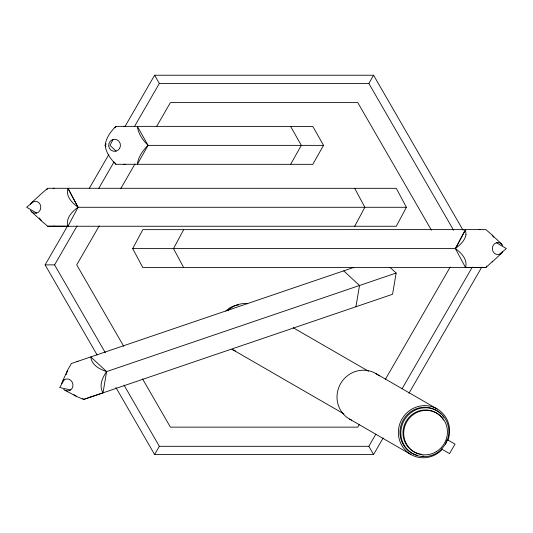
<?xml version="1.0" encoding="UTF-8"?>
<svg xmlns="http://www.w3.org/2000/svg" width="533" height="533" viewBox="0 0 533 533"><rect width="100%" height="100%" fill="white"/><g stroke="black" fill="none" stroke-linecap="round" stroke-linejoin="round"><path stroke-width="0.8" d="M39.362 217.95L41.741 221.128L47.677 226.205L67.938 226.205C65.499 218.104 72.142 211.534 78.071 207.244L67.938 188.282C65.499 196.384 72.142 202.953 78.071 207.244L67.938 226.252M73.947 394.653L76.545 396.452L83.628 399.41L103.016 392.808L106.6 371.554C99.644 369.256 91.589 365.152 90.797 356.903L106.613 371.594L396.146 273.029L390.063 267.393M355.924 306.755L359.509 285.501L343.698 270.851M396.146 273.029L392.561 294.283L83.641 399.45L82.408 398.284M66.152 374.686L67.598 370.168L71.402 363.506L353.832 267.399M445.448 444.089A24.638 23.798 -60 0 0 427.299 407.832A24.638 23.798 -60 0 0 402.162 440.891A24.638 23.798 -60 0 0 441.557 449.206L445.448 444.089L447.3 439.678M62.148 382.188L67.365 370.675M113.029 139.506L109.971 145.329L116.081 151.145M46.897 189.781L47.677 188.282L396.266 188.322L406.399 207.284L396.266 226.252L47.677 226.252M354.718 226.252L364.852 207.284L354.718 188.322M486.662 266.074L485.883 267.579L142.831 267.579L132.677 248.611L142.831 229.65L485.883 229.61L491.772 234.687L493.671 237.232M183.672 229.65L173.511 248.611L183.672 267.579M465.562 229.65L455.402 248.611L465.562 267.579M105.974 143.923L105.181 145.329C106.047 152.851 110.677 159.12 115.901 164.291L312.804 164.331L323.531 145.369L312.804 126.401L115.901 126.361C110.677 131.531 106.047 137.807 105.181 145.329L105.974 146.775M115.108 127.767L115.901 126.361M105.181 145.369L105.974 143.963M115.108 127.807L115.901 126.401M148.067 145.329L137.347 164.331C138.227 156.809 142.844 150.513 148.067 145.329C142.851 140.152 138.247 133.863 137.347 126.361L148.067 145.369L323.531 145.369M64.033 379.896L59.729 387.511L70.549 389.976M290.605 164.331L301.325 145.369L290.605 126.401M106.6 371.554C102.496 377.617 98.612 385.792 103.016 392.808M97.153 355.011L45.112 264.874L67.591 225.939M89.238 188.442L108.805 154.55M125.042 126.428L154.603 75.233L373.58 75.233L463.09 230.263M105.307 352.713L54.593 264.874L77.038 225.999M98.652 188.562L114.035 161.925M134.403 126.641L159.34 83.448L368.843 83.448L453.636 230.316M99.205 225.932L76.719 264.874L123.769 346.37M120.851 188.429L135.009 163.911M156.662 126.408L170.407 102.609L357.776 102.609L431.477 230.256M115.881 387.458L154.603 454.516L159.34 446.308L368.843 446.308L375.905 434.069M368.843 83.448L373.58 75.233M359.442 424.261L357.776 427.146L170.407 427.146L142.504 378.823M385.259 379.549L450.212 267.04M402.095 388.71L472.338 267.04M154.603 454.516L373.58 454.516L383.154 437.933M408.964 393.227L481.819 267.04M492.719 261.183L485.883 267.533L465.562 267.533C467.867 259.438 461.311 252.895 455.402 248.571L132.677 248.611M492.199 262.043L501.873 252.835M31.28 202.98L41.294 193.772M41.741 193.359L47.677 188.282M499.368 254.394L506.35 248.571L496.476 242.748M33.779 201.421L26.65 207.244L36.67 213.067M76.925 361.621L78.131 361.214M90.357 397.118L89.151 397.525M53.133 188.282L54.393 188.282M480.333 267.533L479.067 267.533M54.393 226.205L53.133 226.205M479.067 229.61L480.333 229.61M123.796 126.361L125.128 126.361M125.128 164.291L123.796 164.291M406.399 207.284L78.071 207.284L67.938 188.322M45.112 264.874L54.593 264.874M64.893 390.256L76.052 396.186M375.778 373.506L437.127 408.931M293.19 327.735L368.49 371.215M447.147 439.592L455.022 444.136L449.546 453.616L441.444 448.939M343.858 413.881L231.982 349.288A24.638 23.798 -60 0 0 235.506 350.947M349.481 419.045L410.836 454.469M31.28 211.508L41.294 220.715M492.199 235.1L501.873 244.307M154.603 75.233L159.34 83.448M368.843 446.308L373.58 454.516M124.009 385.112L159.34 446.308M115.108 162.885L115.901 164.331M61.701 383.653A6.023 5.636 71.2 0 1 69.237 379.396A6.023 5.636 71.2 0 1 72.208 388.137A6.023 5.636 71.2 0 1 63.64 389.363M442.77 415.92A24.638 23.798 -60 0 1 443.709 417.179M423.622 456.121A24.638 23.798 -60 0 1 422.056 456.095M417.419 455.382A24.638 23.798 -60 0 1 403.374 419.797A24.638 23.798 -60 0 1 441.217 414.168M441.824 449.859A26.29 25.397 -60 0 1 400.303 442.383A26.29 25.397 -60 0 1 423.622 405.653A26.29 25.397 -60 0 1 447.927 440.245M351.7 420.177A26.29 25.397 -60 0 1 341.08 382.834A26.29 25.397 -60 0 1 379.183 375.878M441.084 416.819A22.433 21.666 -60 0 1 443.529 420.084M421.257 454.236A22.433 21.666 -60 0 1 419.651 453.949M418.865 453.763A22.433 21.666 -60 0 1 406.079 421.363A22.433 21.666 -60 0 1 440.531 416.233M228.144 310.379A24.638 23.798 -60 0 1 247.792 303.69M225.825 311.085A20.767 20.061 -60 0 1 238.717 304.916M30.394 204.232A6.023 5.577 -90 0 1 38.809 202.627A6.023 5.577 -90 0 1 38.809 211.861A6.023 5.577 -90 0 1 30.394 210.255M502.766 251.583A6.023 5.59 -90 0 1 494.331 253.188A6.023 5.59 -90 0 1 494.331 243.954A6.023 5.59 -90 0 1 502.766 245.56M466.009 234.687C464.916 240.756 459.972 244.927 455.402 248.571L465.562 229.61L466.009 234.687M436.214 451.711A22.433 21.666 -60 0 0 436.787 413.188A22.433 21.666 -60 0 0 403.714 432.949A22.433 21.666 -60 0 0 436.214 451.711M119.665 148.341A6.023 5.903 -90 0 0 114.555 139.3A6.023 5.903 -90 0 0 109.445 148.341A6.023 5.903 -90 0 0 119.665 148.341"/></g></svg>
